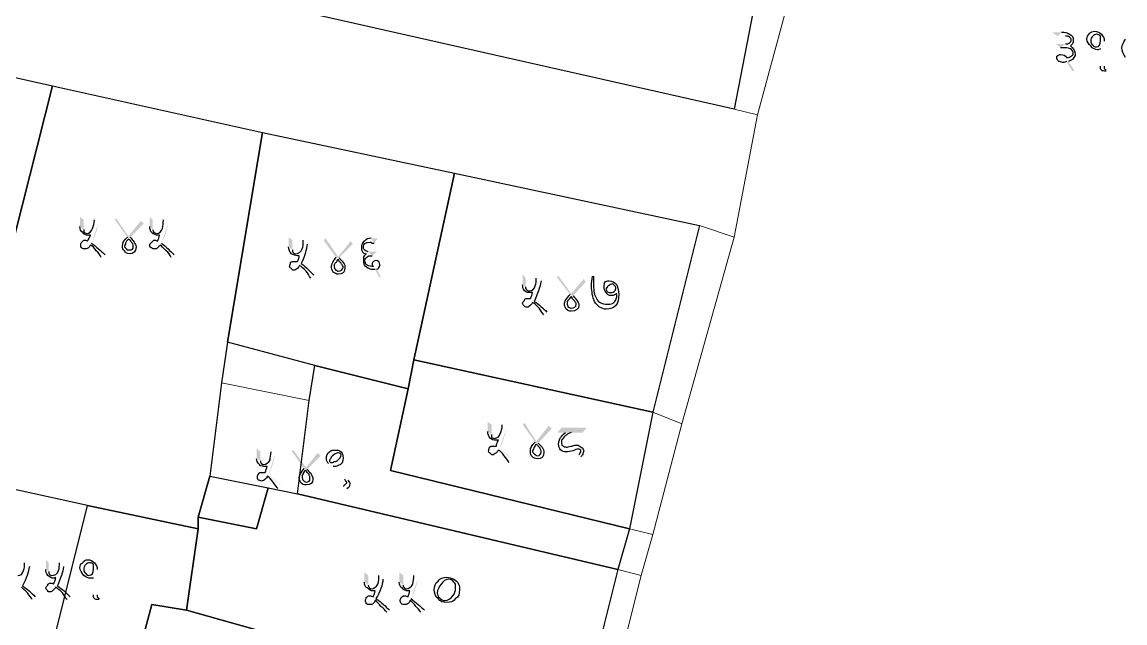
# Model space of a CAD drawing. Header units: inches. Extents: x 5 to 133, y 5 to 145.
# Drawn here: x 49.37 to 73.41, y 79.02 to 92.11 of the extents above; entities that cross this region are included whole.
import ezdxf

# ---------------------------------------------------------------- set-up
doc = ezdxf.new("R2010")
doc.units = ezdxf.units.IN
doc.header["$MEASUREMENT"] = 0
doc.layers.add('PDF_Geometry', color=7, linetype='Continuous')
doc.layers.add('PDF_Solid Fills', color=7, linetype='Continuous')

msp = doc.modelspace()

# ---------------------------------------------------------------- hatches: boundary and pattern name
at = {"layer": 'PDF_Solid Fills', "transparency": 33554559}
h = msp.add_hatch(color=256, dxfattribs=at)
h.paths.add_polyline_path([(71.946, 91.8), (71.819, 91.885), (72.03, 91.885)], flags=0)
h.paths.add_polyline_path([(72.178, 91.25), (72.305, 91.059), (72.263, 91.038), (72.136, 91.25)], flags=0)
h.paths.add_polyline_path([(72.009, 91.546), (71.903, 91.631), (72.115, 91.631)], flags=0)
h.paths.add_polyline_path([(72.962, 91.694), (72.962, 91.144)], flags=0)
h.paths.add_polyline_path([(73.004, 91.059), (73.004, 91.038)], flags=0)
h = msp.add_hatch(color=256, dxfattribs=at)
h.paths.add_polyline_path([(50.948, 87.799), (51.033, 87.715)], flags=0)
h.paths.add_polyline_path([(50.885, 87.291, 0.088944), (51.033, 87.715)], flags=0)
h.paths.add_polyline_path([(51.181, 87.037), (51.096, 86.974)], flags=0)
h.paths.add_polyline_path([(50.631, 87.651), (50.631, 87.863), (50.715, 87.799), (50.715, 87.588)], flags=0)
h.paths.add_polyline_path([(51.668, 87.418), (51.393, 87.799), (51.414, 87.842), (51.689, 87.44), (51.964, 87.778), (52.028, 87.715), (51.731, 87.418)], flags=0)
h.paths.add_polyline_path([(52.451, 87.799), (52.557, 87.715)], flags=0)
h.paths.add_polyline_path([(52.409, 87.291, 0.088944), (52.557, 87.715)], flags=0)
h.paths.add_polyline_path([(52.684, 87.037), (52.62, 86.974)], flags=0)
h.paths.add_polyline_path([(52.155, 87.651), (52.155, 87.863), (52.218, 87.799), (52.218, 87.588)], flags=0)
h = msp.add_hatch(color=256, dxfattribs=at)
h.paths.add_polyline_path([(55.499, 87.355), (55.584, 87.27)], flags=0)
h.paths.add_polyline_path([(55.732, 86.593), (55.668, 86.529)], flags=0)
h.paths.add_polyline_path([(55.181, 87.207), (55.181, 87.418), (55.266, 87.355), (55.266, 87.143)], flags=0)
h.paths.add_polyline_path([(56.219, 86.974), (55.943, 87.355), (55.986, 87.397), (56.261, 86.995), (56.536, 87.334), (56.578, 87.27), (56.282, 86.974)], flags=0)
h.paths.add_polyline_path([(57.044, 87.291), (57.129, 87.397), (56.981, 87.397)], flags=0)
h.paths.add_polyline_path([(57.065, 86.72), (57.171, 86.529), (57.192, 86.551), (57.108, 86.72)], flags=0)
h.paths.add_polyline_path([(57.002, 87.016), (57.108, 87.101), (56.917, 87.101)], flags=0)
h = msp.add_hatch(color=256, dxfattribs=at)
h.paths.add_polyline_path([(60.579, 86.529), (60.685, 86.466)], flags=0)
h.paths.add_polyline_path([(60.812, 85.789), (60.748, 85.725)], flags=0)
h.paths.add_polyline_path([(60.283, 86.381), (60.283, 86.614), (60.346, 86.529), (60.346, 86.339)], flags=0)
h.paths.add_polyline_path([(61.32, 86.17), (61.024, 86.551), (61.066, 86.572), (61.341, 86.191), (61.616, 86.508), (61.659, 86.445), (61.383, 86.148)], flags=0)
h.paths.add_polyline_path([(61.807, 86.572), (61.828, 86.572)], flags=0)
h.paths.add_polyline_path([(62.336, 86.17), (62.336, 86.191)], flags=0)
h = msp.add_hatch(color=256, dxfattribs=at)
h.paths.add_polyline_path([(59.838, 83.333), (59.923, 83.249)], flags=0)
h.paths.add_polyline_path([(59.775, 82.804, 0.0757), (59.923, 83.249)], flags=0)
h.paths.add_polyline_path([(60.071, 82.571, 0.059151), (59.775, 82.804)], flags=0)
h.paths.add_polyline_path([(60.071, 82.571), (59.986, 82.508)], flags=0)
h.paths.add_polyline_path([(59.521, 83.185), (59.521, 83.397), (59.605, 83.333), (59.605, 83.122)], flags=0)
h.paths.add_polyline_path([(60.558, 82.952), (60.283, 83.333), (60.325, 83.376), (60.579, 82.973), (60.854, 83.312), (60.918, 83.249), (60.621, 82.931)], flags=0)
h.paths.add_polyline_path([(61.214, 83.164), (61.045, 83.164), (61.129, 83.27), (61.68, 83.27), (61.595, 83.164), (61.341, 83.164)], flags=0)
h.paths.add_polyline_path([(61.553, 82.635), (61.51, 82.677)], flags=0)
h = msp.add_hatch(color=256, dxfattribs=at)
h.paths.add_polyline_path([(54.8, 82.741), (54.885, 82.677)], flags=0)
h.paths.add_polyline_path([(54.737, 82.233, 0.0757), (54.885, 82.677)], flags=0)
h.paths.add_polyline_path([(55.033, 82, 0.059151), (54.737, 82.233)], flags=0)
h.paths.add_polyline_path([(55.033, 82), (54.949, 81.936)], flags=0)
h.paths.add_polyline_path([(54.483, 82.592), (54.483, 82.825), (54.568, 82.741), (54.568, 82.55)], flags=0)
h.paths.add_polyline_path([(55.52, 82.381), (55.245, 82.762), (55.287, 82.783), (55.562, 82.402), (55.816, 82.719), (55.88, 82.656), (55.584, 82.36)], flags=0)
h.paths.add_polyline_path([(56.155, 82.423), (56.473, 82.127)], flags=0)
h.paths.add_polyline_path([(56.451, 81.936), (56.367, 82)], flags=0)
h.paths.add_polyline_path([(56.409, 82.148), (56.049, 82.487)], flags=0)
h = msp.add_hatch(color=256, dxfattribs=at)
h.paths.add_polyline_path([(49.424, 80.328), (49.53, 80.243)], flags=0)
h.paths.add_polyline_path([(49.657, 79.587), (49.594, 79.523)], flags=0)
h.paths.add_polyline_path([(49.128, 80.179), (49.128, 80.391), (49.191, 80.328), (49.191, 80.137)], flags=0)
h.paths.add_polyline_path([(50.186, 80.328), (50.271, 80.243)], flags=0)
h.paths.add_polyline_path([(50.419, 79.587), (50.356, 79.523)], flags=0)
h.paths.add_polyline_path([(49.89, 80.179), (49.89, 80.391), (49.953, 80.328), (49.953, 80.137)], flags=0)
h.paths.add_polyline_path([(51.012, 80.179), (51.012, 79.629)], flags=0)
h.paths.add_polyline_path([(51.054, 79.544), (51.054, 79.523)], flags=0)
h = msp.add_hatch(color=256, dxfattribs=at)
h.paths.add_polyline_path([(57.15, 80.052), (57.235, 79.968)], flags=0)
h.paths.add_polyline_path([(57.383, 79.29), (57.319, 79.248)], flags=0)
h.paths.add_polyline_path([(56.832, 79.904), (56.832, 80.116), (56.917, 80.052), (56.917, 79.841)], flags=0)
h.paths.add_polyline_path([(57.912, 80.052), (57.997, 79.968)], flags=0)
h.paths.add_polyline_path([(57.849, 79.544, 0.088944), (57.997, 79.968)], flags=0)
h.paths.add_polyline_path([(58.145, 79.29), (58.06, 79.248)], flags=0)
h.paths.add_polyline_path([(57.594, 79.904), (57.594, 80.116), (57.679, 80.052), (57.679, 79.841)], flags=0)

# ---------------------------------------------------------------- linework, layer by layer
at = {"layer": 'PDF_Geometry', "color": 21, "lineweight": 13, "true_color": 0xffafaf}
for points in [[(58.928, 95.419), (58.801, 94.403), (60.071, 94.149), (60.198, 94.784), (65.532, 93.514), (64.897, 90.212), (55.88, 92.244), (56.642, 95.927)], [(58.928, 95.419), (58.801, 94.403), (60.071, 94.149), (60.198, 94.784), (65.532, 93.514), (64.897, 90.212), (55.88, 92.244), (56.642, 95.927)], [(58.928, 95.419), (58.801, 94.403), (60.071, 94.149), (60.198, 94.784), (65.532, 93.514), (64.897, 90.212), (55.88, 92.244), (56.642, 95.927)], [(58.928, 95.419), (58.801, 94.403), (60.071, 94.149), (60.198, 94.784), (65.532, 93.514), (64.897, 90.212), (55.88, 92.244), (56.642, 95.927)], [(50.038, 90.72), (47.879, 82.211), (45.72, 82.719), (47.752, 91.228)], [(50.038, 90.72), (47.879, 82.211), (45.72, 82.719), (47.752, 91.228)], [(50.038, 90.72), (47.879, 82.211), (45.72, 82.719), (47.752, 91.228)], [(50.038, 90.72), (47.879, 82.211), (45.72, 82.719), (47.752, 91.228)], [(54.61, 89.704), (53.848, 85.132), (53.721, 84.243), (53.467, 82.211), (53.213, 81.322), (53.213, 81.068), (50.8, 81.576), (47.879, 82.211), (50.038, 90.72)], [(54.61, 89.704), (53.848, 85.132), (53.721, 84.243), (53.467, 82.211), (53.213, 81.322), (53.213, 81.068), (50.8, 81.576), (47.879, 82.211), (50.038, 90.72)], [(54.61, 89.704), (53.848, 85.132), (53.721, 84.243), (53.467, 82.211), (53.213, 81.322), (53.213, 81.068), (50.8, 81.576), (47.879, 82.211), (50.038, 90.72)], [(54.61, 89.704), (53.848, 85.132), (53.721, 84.243), (53.467, 82.211), (53.213, 81.322), (53.213, 81.068), (50.8, 81.576), (47.879, 82.211), (50.038, 90.72)], [(58.801, 88.815), (57.912, 84.751), (57.785, 84.116), (55.753, 84.624), (53.848, 85.132), (54.61, 89.704)], [(58.801, 88.815), (57.912, 84.751), (57.785, 84.116), (55.753, 84.624), (53.848, 85.132), (54.61, 89.704)], [(58.801, 88.815), (57.912, 84.751), (57.785, 84.116), (55.753, 84.624), (53.848, 85.132), (54.61, 89.704)], [(58.801, 88.815), (57.912, 84.751), (57.785, 84.116), (55.753, 84.624), (53.848, 85.132), (54.61, 89.704)], [(63.119, 83.608), (57.912, 84.751), (58.801, 88.815), (64.135, 87.672)], [(63.119, 83.608), (57.912, 84.751), (58.801, 88.815), (64.135, 87.672)], [(63.119, 83.608), (57.912, 84.751), (58.801, 88.815), (64.135, 87.672)], [(63.119, 83.608), (57.912, 84.751), (58.801, 88.815), (64.135, 87.672)], [(57.785, 84.116), (57.404, 82.338), (62.611, 81.068), (62.357, 80.179), (55.372, 81.83), (55.626, 83.862), (55.753, 84.624)], [(57.785, 84.116), (57.404, 82.338), (62.611, 81.068), (62.357, 80.179), (55.372, 81.83), (55.626, 83.862), (55.753, 84.624)], [(57.785, 84.116), (57.404, 82.338), (62.611, 81.068), (62.357, 80.179), (55.372, 81.83), (55.626, 83.862), (55.753, 84.624)], [(57.785, 84.116), (57.404, 82.338), (62.611, 81.068), (62.357, 80.179), (55.372, 81.83), (55.626, 83.862), (55.753, 84.624)], [(63.119, 83.608), (62.611, 81.068), (57.404, 82.338), (57.785, 84.116), (57.912, 84.751)], [(63.119, 83.608), (62.611, 81.068), (57.404, 82.338), (57.785, 84.116), (57.912, 84.751)], [(63.119, 83.608), (62.611, 81.068), (57.404, 82.338), (57.785, 84.116), (57.912, 84.751)], [(63.119, 83.608), (62.611, 81.068), (57.404, 82.338), (57.785, 84.116), (57.912, 84.751)], [(54.737, 81.957), (54.483, 81.068), (53.213, 81.322), (53.467, 82.211)], [(54.737, 81.957), (54.483, 81.068), (53.213, 81.322), (53.467, 82.211)], [(54.737, 81.957), (54.483, 81.068), (53.213, 81.322), (53.467, 82.211)], [(54.737, 81.957), (54.483, 81.068), (53.213, 81.322), (53.467, 82.211)], [(55.372, 81.83), (62.357, 80.179), (61.595, 77.131), (56.515, 78.274), (56.134, 78.401), (52.959, 79.29), (53.213, 81.068), (53.213, 81.322), (54.483, 81.068), (54.737, 81.957)], [(55.372, 81.83), (62.357, 80.179), (61.595, 77.131), (56.515, 78.274), (56.134, 78.401), (52.959, 79.29), (53.213, 81.068), (53.213, 81.322), (54.483, 81.068), (54.737, 81.957)], [(55.372, 81.83), (62.357, 80.179), (61.595, 77.131), (56.515, 78.274), (56.134, 78.401), (52.959, 79.29), (53.213, 81.068), (53.213, 81.322), (54.483, 81.068), (54.737, 81.957)], [(55.372, 81.83), (62.357, 80.179), (61.595, 77.131), (56.515, 78.274), (56.134, 78.401), (52.959, 79.29), (53.213, 81.068), (53.213, 81.322), (54.483, 81.068), (54.737, 81.957)], [(53.213, 81.068), (52.959, 79.29), (52.197, 79.417), (51.689, 77.512), (49.911, 78.02), (50.8, 81.576)], [(53.213, 81.068), (52.959, 79.29), (52.197, 79.417), (51.689, 77.512), (49.911, 78.02), (50.8, 81.576)], [(53.213, 81.068), (52.959, 79.29), (52.197, 79.417), (51.689, 77.512), (49.911, 78.02), (50.8, 81.576)], [(53.213, 81.068), (52.959, 79.29), (52.197, 79.417), (51.689, 77.512), (49.911, 78.02), (50.8, 81.576)], [(52.959, 79.29), (56.134, 78.401), (55.753, 76.496), (54.864, 76.75), (53.721, 77.004), (51.689, 77.512), (52.197, 79.417)], [(52.959, 79.29), (56.134, 78.401), (55.753, 76.496), (54.864, 76.75), (53.721, 77.004), (51.689, 77.512), (52.197, 79.417)], [(52.959, 79.29), (56.134, 78.401), (55.753, 76.496), (54.864, 76.75), (53.721, 77.004), (51.689, 77.512), (52.197, 79.417)], [(52.959, 79.29), (56.134, 78.401), (55.753, 76.496), (54.864, 76.75), (53.721, 77.004), (51.689, 77.512), (52.197, 79.417)]]:
    msp.add_lwpolyline(points, close=True, dxfattribs=at)
at = {"layer": 'PDF_Geometry', "color": 21, "lineweight": 25, "true_color": 0xffafaf}
for points in [[(58.928, 95.419), (58.801, 94.403), (60.071, 94.149), (60.198, 94.784), (65.532, 93.514), (64.897, 90.212), (55.88, 92.244), (56.642, 95.927)], [(58.928, 95.419), (58.801, 94.403), (60.071, 94.149), (60.198, 94.784), (65.532, 93.514), (64.897, 90.212), (55.88, 92.244), (56.642, 95.927)], [(50.038, 90.72), (47.879, 82.211), (45.72, 82.719), (47.752, 91.228)], [(50.038, 90.72), (47.879, 82.211), (45.72, 82.719), (47.752, 91.228)], [(54.61, 89.704), (53.848, 85.132), (53.721, 84.243), (53.467, 82.211), (53.213, 81.322), (53.213, 81.068), (50.8, 81.576), (47.879, 82.211), (50.038, 90.72)], [(54.61, 89.704), (53.848, 85.132), (53.721, 84.243), (53.467, 82.211), (53.213, 81.322), (53.213, 81.068), (50.8, 81.576), (47.879, 82.211), (50.038, 90.72)], [(58.801, 88.815), (57.912, 84.751), (57.785, 84.116), (55.753, 84.624), (53.848, 85.132), (54.61, 89.704)], [(58.801, 88.815), (57.912, 84.751), (57.785, 84.116), (55.753, 84.624), (53.848, 85.132), (54.61, 89.704)], [(63.119, 83.608), (57.912, 84.751), (58.801, 88.815), (64.135, 87.672)], [(63.119, 83.608), (57.912, 84.751), (58.801, 88.815), (64.135, 87.672)], [(57.785, 84.116), (57.404, 82.338), (62.611, 81.068), (62.357, 80.179), (55.372, 81.83), (55.626, 83.862), (55.753, 84.624)], [(57.785, 84.116), (57.404, 82.338), (62.611, 81.068), (62.357, 80.179), (55.372, 81.83), (55.626, 83.862), (55.753, 84.624)], [(63.119, 83.608), (62.611, 81.068), (57.404, 82.338), (57.785, 84.116), (57.912, 84.751)], [(63.119, 83.608), (62.611, 81.068), (57.404, 82.338), (57.785, 84.116), (57.912, 84.751)], [(54.737, 81.957), (54.483, 81.068), (53.213, 81.322), (53.467, 82.211)], [(54.737, 81.957), (54.483, 81.068), (53.213, 81.322), (53.467, 82.211)], [(55.372, 81.83), (62.357, 80.179), (61.595, 77.131), (56.515, 78.274), (56.134, 78.401), (52.959, 79.29), (53.213, 81.068), (53.213, 81.322), (54.483, 81.068), (54.737, 81.957)], [(55.372, 81.83), (62.357, 80.179), (61.595, 77.131), (56.515, 78.274), (56.134, 78.401), (52.959, 79.29), (53.213, 81.068), (53.213, 81.322), (54.483, 81.068), (54.737, 81.957)], [(53.213, 81.068), (52.959, 79.29), (52.197, 79.417), (51.689, 77.512), (49.911, 78.02), (50.8, 81.576)], [(53.213, 81.068), (52.959, 79.29), (52.197, 79.417), (51.689, 77.512), (49.911, 78.02), (50.8, 81.576)], [(52.959, 79.29), (56.134, 78.401), (55.753, 76.496), (54.864, 76.75), (53.721, 77.004), (51.689, 77.512), (52.197, 79.417)], [(52.959, 79.29), (56.134, 78.401), (55.753, 76.496), (54.864, 76.75), (53.721, 77.004), (51.689, 77.512), (52.197, 79.417)]]:
    msp.add_lwpolyline(points, close=True, dxfattribs=at)
at = {"layer": 'PDF_Geometry', "lineweight": 9}
for points in [[(58.928, 95.419), (60.198, 95.165), (60.198, 94.784), (65.532, 93.514), (66.294, 93.387), (65.405, 90.085), (64.897, 90.212), (55.88, 92.244), (56.642, 95.927)], [(58.928, 95.419), (60.198, 95.165), (60.198, 94.784), (65.532, 93.514), (66.294, 93.387), (65.405, 90.085), (64.897, 90.212), (55.88, 92.244), (56.642, 95.927)], [(50.038, 90.72), (47.879, 82.211), (47.498, 80.56), (45.339, 81.068), (45.72, 82.719), (47.752, 91.228)], [(50.038, 90.72), (47.879, 82.211), (47.498, 80.56), (45.339, 81.068), (45.72, 82.719), (47.752, 91.228)], [(54.61, 89.704), (53.848, 85.132), (53.721, 84.243), (53.467, 82.211), (53.213, 81.322), (53.213, 81.068), (50.8, 81.576), (47.879, 82.211), (50.038, 90.72)], [(54.61, 89.704), (53.848, 85.132), (53.721, 84.243), (53.467, 82.211), (53.213, 81.322), (53.213, 81.068), (50.8, 81.576), (47.879, 82.211), (50.038, 90.72)], [(58.801, 88.815), (57.912, 84.751), (57.785, 84.116), (55.753, 84.624), (55.626, 83.862), (53.721, 84.243), (53.848, 85.132), (54.61, 89.704)], [(58.801, 88.815), (57.912, 84.751), (57.785, 84.116), (55.753, 84.624), (55.626, 83.862), (53.721, 84.243), (53.848, 85.132), (54.61, 89.704)], [(64.897, 87.418), (63.754, 83.354), (63.119, 83.608), (57.912, 84.751), (58.801, 88.815), (64.135, 87.672)], [(64.897, 87.418), (63.754, 83.354), (63.119, 83.608), (57.912, 84.751), (58.801, 88.815), (64.135, 87.672)], [(57.785, 84.116), (57.404, 82.338), (62.611, 81.068), (63.119, 80.941), (62.865, 80.052), (62.357, 80.179), (55.372, 81.83), (54.737, 81.957), (53.467, 82.211), (53.721, 84.243), (55.626, 83.862), (55.753, 84.624)], [(57.785, 84.116), (57.404, 82.338), (62.611, 81.068), (63.119, 80.941), (62.865, 80.052), (62.357, 80.179), (55.372, 81.83), (54.737, 81.957), (53.467, 82.211), (53.721, 84.243), (55.626, 83.862), (55.753, 84.624)], [(63.754, 83.354), (63.119, 80.941), (62.611, 81.068), (57.404, 82.338), (57.785, 84.116), (57.912, 84.751), (63.119, 83.608)], [(63.754, 83.354), (63.119, 80.941), (62.611, 81.068), (57.404, 82.338), (57.785, 84.116), (57.912, 84.751), (63.119, 83.608)], [(53.213, 81.068), (52.959, 79.29), (52.197, 79.417), (51.689, 77.512), (49.911, 78.02), (47.117, 78.782), (47.244, 79.544), (47.371, 79.798), (47.371, 79.925), (47.371, 80.052), (47.371, 80.306), (47.498, 80.306), (47.498, 80.56), (47.879, 82.211), (50.8, 81.576)], [(53.213, 81.068), (52.959, 79.29), (52.197, 79.417), (51.689, 77.512), (49.911, 78.02), (47.117, 78.782), (47.244, 79.544), (47.371, 79.798), (47.371, 79.925), (47.371, 80.052), (47.371, 80.306), (47.498, 80.306), (47.498, 80.56), (47.879, 82.211), (50.8, 81.576)], [(62.865, 80.052), (62.103, 77.004), (61.595, 77.131), (56.515, 78.274), (56.134, 78.401), (52.959, 79.29), (53.213, 81.068), (53.213, 81.322), (53.467, 82.211), (54.737, 81.957), (55.372, 81.83), (62.357, 80.179)], [(62.865, 80.052), (62.103, 77.004), (61.595, 77.131), (56.515, 78.274), (56.134, 78.401), (52.959, 79.29), (53.213, 81.068), (53.213, 81.322), (53.467, 82.211), (54.737, 81.957), (55.372, 81.83), (62.357, 80.179)], [(52.959, 79.29), (56.134, 78.401), (55.753, 76.496), (54.864, 76.75), (53.721, 77.004), (51.689, 77.512), (52.197, 79.417)], [(52.959, 79.29), (56.134, 78.401), (55.753, 76.496), (54.864, 76.75), (53.721, 77.004), (51.689, 77.512), (52.197, 79.417)]]:
    msp.add_lwpolyline(points, close=True, dxfattribs=at)
for points in [[(50.927, 46.778), (54.102, 53.509), (56.261, 59.478), (57.15, 62.018), (59.309, 67.098), (60.706, 73.067), (61.214, 75.099), (61.595, 77.131), (62.103, 77.004), (62.865, 80.052), (63.119, 80.941), (63.754, 83.354), (64.897, 87.418), (65.405, 90.085), (66.294, 93.387), (66.675, 95.546), (71.501, 94.276), (75.057, 93.26)], [(50.927, 46.778), (54.102, 53.509), (56.261, 59.478), (57.15, 62.018), (59.309, 67.098), (60.706, 73.067), (61.214, 75.099), (61.595, 77.131), (62.103, 77.004), (62.865, 80.052), (63.119, 80.941), (63.754, 83.354), (64.897, 87.418), (65.405, 90.085), (66.294, 93.387), (66.675, 95.546), (71.501, 94.276), (75.057, 93.26)], [(55.88, 92.244), (64.897, 90.212), (65.405, 90.085), (64.897, 87.418), (64.135, 87.672), (58.801, 88.815), (54.61, 89.704), (50.038, 90.72), (47.752, 91.228), (45.72, 91.609), (41.402, 92.498)], [(55.88, 92.244), (64.897, 90.212), (65.405, 90.085), (64.897, 87.418), (64.135, 87.672), (58.801, 88.815), (54.61, 89.704), (50.038, 90.72), (47.752, 91.228), (45.72, 91.609), (41.402, 92.498)]]:
    msp.add_lwpolyline(points, dxfattribs=at)
at = {"layer": 'PDF_Geometry', "lineweight": 25}
for points in [[(72.03, 91.885), (72.094, 91.885), (72.157, 91.885), (72.2, 91.842)], [(72.2, 91.842), (72.263, 91.821), (72.284, 91.779), (72.284, 91.715)], [(72.581, 91.736), (72.581, 91.779), (72.602, 91.821), (72.644, 91.863)], [(72.644, 91.863), (72.665, 91.885), (72.708, 91.906), (72.75, 91.906)], [(72.792, 91.842), (72.771, 91.842), (72.729, 91.821), (72.708, 91.8)], [(72.75, 91.906), (72.813, 91.906), (72.856, 91.885), (72.898, 91.842)], [(72.877, 91.8), (72.856, 91.821), (72.835, 91.842), (72.792, 91.842)], [(72.898, 91.842), (72.94, 91.8), (72.962, 91.758), (72.962, 91.694)], [(72.2, 91.779), (72.178, 91.8), (72.157, 91.8), (72.115, 91.8)], [(72.115, 91.631), (72.157, 91.631), (72.178, 91.631), (72.2, 91.652)], [(72.242, 91.715), (72.242, 91.736), (72.221, 91.758), (72.2, 91.779)], [(72.2, 91.652), (72.221, 91.673), (72.242, 91.694), (72.242, 91.715)], [(72.284, 91.715), (72.284, 91.652), (72.263, 91.609), (72.221, 91.588)], [(72.665, 91.588), (72.623, 91.631), (72.581, 91.673), (72.581, 91.736)], [(72.708, 91.8), (72.686, 91.779), (72.665, 91.736), (72.665, 91.694)], [(72.665, 91.694), (72.665, 91.673), (72.686, 91.631), (72.708, 91.609)], [(72.708, 91.609), (72.729, 91.567), (72.75, 91.567), (72.792, 91.567)], [(72.792, 91.567), (72.856, 91.567), (72.877, 91.609), (72.877, 91.715)], [(72.877, 91.715), (72.877, 91.758), (72.877, 91.779), (72.877, 91.8)], [(73.343, 91.546), (73.343, 91.609), (73.385, 91.673), (73.427, 91.736)], [(71.924, 91.334), (71.924, 91.355), (71.924, 91.377), (71.946, 91.377)], [(71.946, 91.377), (71.967, 91.398), (71.988, 91.398), (72.009, 91.398)], [(72.051, 91.546), (72.03, 91.546), (72.03, 91.546), (72.009, 91.546)], [(72.009, 91.398), (72.073, 91.398), (72.115, 91.377), (72.136, 91.334)], [(72.115, 91.546), (72.094, 91.546), (72.073, 91.546), (72.051, 91.546)], [(72.221, 91.525), (72.2, 91.525), (72.157, 91.546), (72.115, 91.546)], [(72.136, 91.334), (72.157, 91.334), (72.2, 91.334), (72.221, 91.355)], [(72.221, 91.588), (72.284, 91.546), (72.327, 91.482), (72.327, 91.398)], [(72.284, 91.419), (72.284, 91.461), (72.263, 91.504), (72.221, 91.525)], [(72.221, 91.355), (72.263, 91.377), (72.284, 91.398), (72.284, 91.419)], [(72.327, 91.398), (72.327, 91.377), (72.305, 91.334), (72.284, 91.313)], [(72.813, 91.504), (72.771, 91.504), (72.708, 91.525), (72.665, 91.588)], [(72.877, 91.525), (72.856, 91.504), (72.835, 91.504), (72.813, 91.504)], [(73.427, 91.334), (73.385, 91.398), (73.343, 91.461), (73.343, 91.546)], [(71.967, 91.25), (71.946, 91.271), (71.924, 91.313), (71.924, 91.334)], [(72.051, 91.228), (72.03, 91.228), (71.988, 91.25), (71.967, 91.25)], [(72.136, 91.25), (72.115, 91.228), (72.094, 91.228), (72.051, 91.228)], [(72.284, 91.313), (72.263, 91.271), (72.221, 91.271), (72.178, 91.25)], [(72.898, 91.059), (72.877, 91.08), (72.877, 91.101), (72.877, 91.144)], [(72.962, 91.144), (72.962, 91.123), (72.962, 91.101), (72.962, 91.101)], [(73.004, 91.038), (72.94, 91.038), (72.919, 91.038), (72.898, 91.059)], [(72.962, 91.101), (72.962, 91.08), (72.983, 91.08), (73.004, 91.059)], [(50.906, 87.609), (50.927, 87.672), (50.948, 87.715), (50.948, 87.799)], [(52.43, 87.609), (52.451, 87.672), (52.451, 87.715), (52.451, 87.799)], [(50.694, 87.524), (50.652, 87.545), (50.631, 87.588), (50.631, 87.651)], [(50.821, 87.461), (50.758, 87.461), (50.715, 87.482), (50.694, 87.524)], [(50.715, 87.588), (50.715, 87.567), (50.715, 87.545), (50.715, 87.524)], [(50.715, 87.524), (50.736, 87.524), (50.758, 87.503), (50.779, 87.503)], [(50.779, 87.503), (50.842, 87.503), (50.885, 87.545), (50.906, 87.609)], [(52.197, 87.524), (52.176, 87.545), (52.155, 87.588), (52.155, 87.651)], [(52.345, 87.461), (52.282, 87.461), (52.239, 87.482), (52.197, 87.524)], [(52.218, 87.588), (52.218, 87.567), (52.239, 87.545), (52.239, 87.524)], [(52.239, 87.524), (52.26, 87.524), (52.26, 87.503), (52.303, 87.503)], [(52.303, 87.503), (52.366, 87.503), (52.409, 87.545), (52.43, 87.609)], [(50.652, 87.249), (50.652, 87.27), (50.652, 87.291), (50.673, 87.313)], [(50.673, 87.313), (50.694, 87.334), (50.715, 87.355), (50.736, 87.355)], [(50.736, 87.355), (50.758, 87.355), (50.8, 87.334), (50.8, 87.334)], [(50.8, 87.334), (50.821, 87.376), (50.842, 87.418), (50.863, 87.461)], [(50.863, 87.461), (50.842, 87.461), (50.842, 87.461), (50.821, 87.461)], [(50.885, 87.291), (50.99, 87.207), (51.096, 87.122), (51.181, 87.037)], [(51.562, 87.228), (51.562, 87.291), (51.583, 87.355), (51.668, 87.418)], [(51.625, 87.27), (51.625, 87.249), (51.604, 87.249), (51.604, 87.228)], [(51.647, 87.334), (51.647, 87.313), (51.625, 87.291), (51.625, 87.27)], [(51.689, 87.376), (51.689, 87.376), (51.668, 87.355), (51.647, 87.334)], [(51.731, 87.355), (51.731, 87.355), (51.71, 87.376), (51.689, 87.376)], [(51.731, 87.418), (51.752, 87.397), (51.774, 87.355), (51.816, 87.313)], [(51.774, 87.291), (51.752, 87.313), (51.752, 87.313), (51.731, 87.355)], [(51.795, 87.249), (51.795, 87.27), (51.774, 87.291), (51.774, 87.291)], [(51.816, 87.313), (51.837, 87.27), (51.858, 87.249), (51.858, 87.207)], [(52.155, 87.249), (52.155, 87.27), (52.176, 87.291), (52.197, 87.313)], [(52.197, 87.313), (52.218, 87.334), (52.239, 87.355), (52.26, 87.355)], [(52.26, 87.355), (52.282, 87.355), (52.303, 87.334), (52.324, 87.334)], [(52.324, 87.334), (52.345, 87.376), (52.366, 87.418), (52.366, 87.461)], [(52.366, 87.461), (52.366, 87.461), (52.345, 87.461), (52.345, 87.461)], [(52.409, 87.291), (52.514, 87.207), (52.599, 87.122), (52.684, 87.037)], [(55.584, 87.27), (55.584, 87.143), (55.52, 86.995), (55.457, 86.847)], [(55.478, 87.164), (55.499, 87.207), (55.499, 87.27), (55.499, 87.355)], [(56.832, 87.334), (56.79, 87.313), (56.769, 87.249), (56.769, 87.186)], [(56.811, 87.207), (56.811, 87.27), (56.854, 87.313), (56.959, 87.313)], [(56.981, 87.397), (56.917, 87.397), (56.875, 87.376), (56.832, 87.334)], [(56.959, 87.313), (56.959, 87.313), (56.981, 87.313), (57.002, 87.291)], [(57.002, 87.291), (57.023, 87.291), (57.044, 87.291), (57.044, 87.291)], [(50.673, 87.186), (50.652, 87.186), (50.652, 87.207), (50.652, 87.249)], [(50.736, 87.164), (50.715, 87.164), (50.694, 87.164), (50.673, 87.186)], [(50.821, 87.186), (50.779, 87.164), (50.758, 87.164), (50.736, 87.164)], [(50.863, 87.249), (50.842, 87.228), (50.842, 87.207), (50.821, 87.186)], [(50.99, 87.122), (50.948, 87.186), (50.906, 87.228), (50.863, 87.249)], [(51.096, 86.974), (51.075, 87.037), (51.033, 87.08), (50.99, 87.122)], [(51.604, 87.122), (51.562, 87.143), (51.562, 87.186), (51.562, 87.228)], [(51.604, 87.228), (51.604, 87.207), (51.625, 87.186), (51.647, 87.164)], [(51.71, 87.059), (51.668, 87.059), (51.625, 87.08), (51.604, 87.122)], [(51.647, 87.164), (51.647, 87.143), (51.668, 87.143), (51.71, 87.143)], [(51.71, 87.143), (51.774, 87.143), (51.795, 87.164), (51.795, 87.207)], [(51.858, 87.207), (51.858, 87.101), (51.795, 87.059), (51.71, 87.059)], [(51.795, 87.207), (51.795, 87.207), (51.795, 87.228), (51.795, 87.249)], [(52.197, 87.186), (52.176, 87.186), (52.155, 87.207), (52.155, 87.249)], [(52.26, 87.164), (52.239, 87.164), (52.218, 87.164), (52.197, 87.186)], [(52.324, 87.186), (52.303, 87.164), (52.282, 87.164), (52.26, 87.164)], [(52.387, 87.249), (52.366, 87.228), (52.345, 87.207), (52.324, 87.186)], [(52.514, 87.122), (52.451, 87.186), (52.409, 87.228), (52.387, 87.249)], [(52.62, 86.974), (52.599, 87.037), (52.557, 87.08), (52.514, 87.122)], [(55.245, 87.059), (55.203, 87.101), (55.181, 87.143), (55.181, 87.207)], [(55.372, 87.016), (55.33, 87.016), (55.287, 87.037), (55.245, 87.059)], [(55.266, 87.143), (55.266, 87.122), (55.266, 87.101), (55.287, 87.08)], [(55.287, 87.08), (55.287, 87.059), (55.308, 87.059), (55.33, 87.059)], [(55.33, 87.059), (55.393, 87.059), (55.457, 87.101), (55.478, 87.164)], [(56.769, 87.186), (56.769, 87.164), (56.769, 87.143), (56.79, 87.101)], [(56.79, 87.101), (56.811, 87.08), (56.832, 87.059), (56.875, 87.059)], [(56.832, 87.143), (56.811, 87.164), (56.811, 87.186), (56.811, 87.207)], [(56.875, 87.059), (56.854, 87.037), (56.832, 87.016), (56.811, 86.995)], [(56.917, 87.101), (56.896, 87.101), (56.854, 87.122), (56.832, 87.143)], [(55.203, 86.783), (55.203, 86.805), (55.224, 86.847), (55.224, 86.868)], [(55.224, 86.868), (55.245, 86.889), (55.266, 86.889), (55.287, 86.889)], [(55.287, 86.889), (55.33, 86.889), (55.351, 86.889), (55.372, 86.889)], [(55.372, 86.889), (55.393, 86.932), (55.414, 86.974), (55.414, 87.016)], [(55.414, 87.016), (55.414, 87.016), (55.393, 87.016), (55.372, 87.016)], [(55.414, 86.805), (55.414, 86.783), (55.393, 86.762), (55.372, 86.741)], [(55.562, 86.678), (55.499, 86.741), (55.457, 86.783), (55.414, 86.805)], [(55.457, 86.847), (55.562, 86.762), (55.647, 86.678), (55.732, 86.593)], [(56.113, 86.783), (56.113, 86.847), (56.155, 86.91), (56.219, 86.974)], [(56.219, 86.868), (56.197, 86.868), (56.197, 86.847), (56.176, 86.826)], [(56.176, 86.826), (56.176, 86.805), (56.176, 86.805), (56.176, 86.783)], [(56.261, 86.932), (56.24, 86.932), (56.24, 86.91), (56.219, 86.868)], [(56.282, 86.889), (56.282, 86.91), (56.282, 86.91), (56.261, 86.932)], [(56.282, 86.974), (56.303, 86.932), (56.346, 86.91), (56.367, 86.868)], [(56.324, 86.847), (56.324, 86.868), (56.303, 86.868), (56.282, 86.889)], [(56.367, 86.783), (56.346, 86.805), (56.346, 86.826), (56.324, 86.847)], [(56.367, 86.868), (56.409, 86.826), (56.409, 86.783), (56.409, 86.762)], [(56.811, 86.995), (56.811, 86.974), (56.811, 86.953), (56.811, 86.91)], [(56.811, 86.91), (56.811, 86.847), (56.811, 86.805), (56.875, 86.783)], [(56.832, 86.91), (56.854, 86.953), (56.875, 86.974), (56.896, 86.995)], [(56.854, 86.868), (56.854, 86.889), (56.832, 86.889), (56.832, 86.91)], [(56.875, 86.826), (56.854, 86.826), (56.854, 86.847), (56.854, 86.868)], [(57.002, 86.783), (56.938, 86.783), (56.896, 86.805), (56.875, 86.826)], [(56.896, 86.995), (56.917, 87.016), (56.938, 87.016), (57.002, 87.016)], [(57.086, 86.91), (57.044, 86.91), (57.023, 86.889), (57.002, 86.847)], [(57.002, 86.847), (57.002, 86.826), (57.002, 86.826), (57.002, 86.826)], [(57.002, 86.826), (57.002, 86.826), (57.002, 86.805), (57.002, 86.805)], [(57.002, 86.805), (57.023, 86.805), (57.023, 86.805), (57.023, 86.783)], [(57.171, 86.826), (57.171, 86.868), (57.129, 86.91), (57.086, 86.91)], [(57.15, 86.762), (57.171, 86.783), (57.171, 86.805), (57.171, 86.826)], [(55.245, 86.741), (55.224, 86.741), (55.203, 86.762), (55.203, 86.783)], [(55.287, 86.699), (55.266, 86.699), (55.245, 86.72), (55.245, 86.741)], [(55.372, 86.741), (55.351, 86.72), (55.33, 86.699), (55.287, 86.699)], [(55.668, 86.529), (55.626, 86.572), (55.605, 86.635), (55.562, 86.678)], [(56.155, 86.656), (56.134, 86.699), (56.113, 86.741), (56.113, 86.783)], [(56.261, 86.614), (56.219, 86.614), (56.197, 86.635), (56.155, 86.656)], [(56.176, 86.783), (56.176, 86.762), (56.176, 86.741), (56.197, 86.72)], [(56.197, 86.72), (56.219, 86.699), (56.24, 86.678), (56.261, 86.678)], [(56.261, 86.678), (56.324, 86.678), (56.367, 86.72), (56.367, 86.762)], [(56.409, 86.762), (56.409, 86.656), (56.367, 86.614), (56.261, 86.614)], [(56.367, 86.762), (56.367, 86.762), (56.367, 86.783), (56.367, 86.783)], [(56.875, 86.783), (56.917, 86.741), (56.959, 86.72), (57.023, 86.72)], [(57.023, 86.783), (57.023, 86.783), (57.002, 86.783), (57.002, 86.783)], [(57.023, 86.72), (57.044, 86.72), (57.044, 86.72), (57.065, 86.72)], [(57.108, 86.72), (57.129, 86.741), (57.15, 86.741), (57.15, 86.762)], [(61.786, 86.36), (61.786, 86.424), (61.786, 86.487), (61.807, 86.572)], [(61.828, 86.572), (61.828, 86.551), (61.828, 86.508), (61.828, 86.466)], [(60.325, 86.254), (60.283, 86.297), (60.283, 86.339), (60.283, 86.381)], [(60.346, 86.339), (60.346, 86.318), (60.346, 86.297), (60.367, 86.275)], [(60.431, 86.254), (60.494, 86.254), (60.537, 86.297), (60.558, 86.36)], [(60.685, 86.466), (60.664, 86.318), (60.6, 86.191), (60.537, 86.021)], [(60.558, 86.36), (60.579, 86.402), (60.579, 86.466), (60.579, 86.529)], [(61.849, 86.021), (61.807, 86.106), (61.786, 86.233), (61.786, 86.36)], [(61.828, 86.466), (61.828, 86.424), (61.828, 86.381), (61.828, 86.36)], [(61.828, 86.36), (61.828, 86.254), (61.849, 86.148), (61.891, 86.085)], [(62.061, 86.339), (62.061, 86.381), (62.061, 86.424), (62.082, 86.445)], [(62.103, 86.212), (62.061, 86.254), (62.061, 86.297), (62.061, 86.339)], [(62.082, 86.445), (62.103, 86.466), (62.124, 86.466), (62.167, 86.466)], [(62.145, 86.36), (62.124, 86.339), (62.103, 86.318), (62.103, 86.275)], [(62.251, 86.402), (62.209, 86.402), (62.188, 86.381), (62.145, 86.36)], [(62.167, 86.466), (62.23, 86.466), (62.294, 86.445), (62.336, 86.381)], [(62.294, 86.36), (62.272, 86.381), (62.251, 86.402), (62.251, 86.402)], [(62.315, 86.318), (62.315, 86.339), (62.294, 86.36), (62.294, 86.36)], [(62.294, 86.254), (62.294, 86.254), (62.315, 86.297), (62.315, 86.318)], [(62.336, 86.381), (62.357, 86.318), (62.378, 86.254), (62.378, 86.17)], [(60.452, 86.212), (60.41, 86.212), (60.367, 86.212), (60.325, 86.254)], [(60.325, 86.043), (60.325, 86.085), (60.346, 86.085), (60.389, 86.085)], [(60.367, 86.275), (60.389, 86.254), (60.389, 86.254), (60.431, 86.254)], [(60.389, 86.085), (60.41, 86.085), (60.431, 86.085), (60.452, 86.085)], [(60.452, 86.085), (60.473, 86.127), (60.494, 86.17), (60.494, 86.212)], [(60.494, 86.212), (60.494, 86.212), (60.473, 86.212), (60.452, 86.212)], [(61.193, 85.958), (61.193, 86.021), (61.235, 86.085), (61.32, 86.17)], [(61.299, 86.064), (61.278, 86.064), (61.278, 86.043), (61.256, 86.021)], [(61.341, 86.127), (61.341, 86.127), (61.32, 86.106), (61.299, 86.064)], [(61.362, 86.085), (61.362, 86.106), (61.362, 86.106), (61.341, 86.127)], [(61.405, 86.043), (61.405, 86.043), (61.383, 86.064), (61.362, 86.085)], [(61.383, 86.148), (61.383, 86.127), (61.426, 86.106), (61.447, 86.064)], [(61.447, 86.064), (61.489, 86.021), (61.51, 85.979), (61.51, 85.937)], [(61.891, 86.085), (61.934, 86), (62.018, 85.958), (62.124, 85.958)], [(62.103, 86.275), (62.103, 86.233), (62.145, 86.212), (62.209, 86.212)], [(62.209, 86.148), (62.167, 86.148), (62.124, 86.17), (62.103, 86.212)], [(62.378, 86.17), (62.378, 85.958), (62.294, 85.852), (62.103, 85.852)], [(62.124, 85.958), (62.272, 85.958), (62.336, 86.021), (62.336, 86.17)], [(62.209, 86.212), (62.251, 86.212), (62.272, 86.233), (62.294, 86.254)], [(62.336, 86.191), (62.315, 86.17), (62.272, 86.148), (62.209, 86.148)], [(60.283, 85.979), (60.283, 86), (60.304, 86.021), (60.325, 86.043)], [(60.325, 85.916), (60.304, 85.937), (60.283, 85.958), (60.283, 85.979)], [(60.389, 85.894), (60.346, 85.894), (60.325, 85.916), (60.325, 85.916)], [(60.452, 85.937), (60.431, 85.916), (60.41, 85.894), (60.389, 85.894)], [(60.494, 86), (60.494, 85.979), (60.473, 85.958), (60.452, 85.937)], [(60.643, 85.873), (60.579, 85.937), (60.537, 85.979), (60.494, 86)], [(60.537, 86.021), (60.643, 85.958), (60.727, 85.873), (60.812, 85.789)], [(60.748, 85.725), (60.706, 85.767), (60.685, 85.81), (60.643, 85.873)], [(61.235, 85.852), (61.214, 85.894), (61.193, 85.916), (61.193, 85.958)], [(61.341, 85.81), (61.299, 85.81), (61.278, 85.81), (61.235, 85.852)], [(61.256, 86.021), (61.256, 86), (61.256, 85.979), (61.256, 85.979)], [(61.256, 85.979), (61.256, 85.958), (61.256, 85.916), (61.278, 85.894)], [(61.278, 85.894), (61.299, 85.894), (61.32, 85.873), (61.341, 85.873)], [(61.341, 85.873), (61.405, 85.873), (61.447, 85.894), (61.447, 85.958)], [(61.51, 85.937), (61.51, 85.852), (61.447, 85.81), (61.341, 85.81)], [(61.447, 85.979), (61.426, 86), (61.426, 86.021), (61.405, 86.043)], [(61.447, 85.958), (61.447, 85.958), (61.447, 85.979), (61.447, 85.979)], [(62.103, 85.852), (61.997, 85.852), (61.913, 85.916), (61.849, 86.021)], [(59.584, 83.037), (59.542, 83.079), (59.521, 83.122), (59.521, 83.185)], [(59.796, 83.143), (59.817, 83.185), (59.838, 83.249), (59.838, 83.333)], [(59.711, 82.995), (59.648, 82.995), (59.605, 83.016), (59.584, 83.037)], [(59.605, 83.122), (59.605, 83.1), (59.605, 83.079), (59.605, 83.058)], [(59.605, 83.058), (59.627, 83.037), (59.648, 83.037), (59.669, 83.037)], [(59.669, 83.037), (59.732, 83.037), (59.775, 83.079), (59.796, 83.143)], [(59.711, 82.868), (59.711, 82.91), (59.732, 82.952), (59.754, 82.995)], [(59.754, 82.995), (59.732, 82.995), (59.732, 82.995), (59.711, 82.995)], [(60.452, 82.762), (60.452, 82.825), (60.473, 82.889), (60.558, 82.952)], [(61.066, 82.91), (61.066, 82.952), (61.087, 83.016), (61.108, 83.058)], [(61.108, 83.058), (61.129, 83.079), (61.172, 83.122), (61.214, 83.164)], [(61.214, 83.1), (61.172, 83.058), (61.151, 83.016), (61.129, 82.995)], [(61.129, 82.995), (61.129, 82.973), (61.129, 82.973), (61.129, 82.952)], [(61.129, 82.952), (61.129, 82.91), (61.129, 82.889), (61.172, 82.868)], [(61.341, 83.164), (61.278, 83.143), (61.256, 83.122), (61.214, 83.1)], [(54.779, 82.571), (54.779, 82.614), (54.8, 82.677), (54.8, 82.741)], [(56.007, 82.592), (56.007, 82.656), (56.028, 82.719), (56.07, 82.741)], [(56.07, 82.741), (56.113, 82.783), (56.155, 82.783), (56.197, 82.783)], [(56.197, 82.698), (56.155, 82.677), (56.113, 82.635), (56.092, 82.592)], [(56.197, 82.783), (56.24, 82.783), (56.282, 82.783), (56.324, 82.741)], [(56.261, 82.719), (56.24, 82.719), (56.219, 82.719), (56.197, 82.698)], [(56.324, 82.677), (56.324, 82.698), (56.303, 82.719), (56.261, 82.719)], [(56.324, 82.741), (56.367, 82.698), (56.367, 82.656), (56.367, 82.614)], [(59.542, 82.762), (59.542, 82.783), (59.542, 82.804), (59.563, 82.846)], [(59.563, 82.719), (59.542, 82.719), (59.542, 82.741), (59.542, 82.762)], [(59.563, 82.846), (59.584, 82.868), (59.605, 82.868), (59.627, 82.868)], [(59.627, 82.677), (59.605, 82.677), (59.584, 82.698), (59.563, 82.719)], [(59.627, 82.868), (59.669, 82.868), (59.69, 82.868), (59.711, 82.868)], [(59.711, 82.719), (59.669, 82.698), (59.648, 82.677), (59.627, 82.677)], [(59.754, 82.783), (59.732, 82.762), (59.732, 82.741), (59.711, 82.719)], [(59.881, 82.656), (59.838, 82.719), (59.796, 82.762), (59.754, 82.783)], [(60.494, 82.635), (60.452, 82.677), (60.452, 82.719), (60.452, 82.762)], [(60.516, 82.804), (60.516, 82.783), (60.494, 82.783), (60.494, 82.762)], [(60.494, 82.762), (60.494, 82.741), (60.516, 82.719), (60.537, 82.698)], [(60.537, 82.846), (60.537, 82.846), (60.516, 82.825), (60.516, 82.804)], [(60.579, 82.91), (60.579, 82.91), (60.558, 82.889), (60.537, 82.846)], [(60.537, 82.698), (60.558, 82.677), (60.579, 82.656), (60.6, 82.656)], [(60.621, 82.868), (60.621, 82.889), (60.6, 82.889), (60.579, 82.91)], [(60.6, 82.656), (60.664, 82.656), (60.685, 82.698), (60.685, 82.741)], [(60.748, 82.741), (60.748, 82.635), (60.706, 82.592), (60.6, 82.592)], [(60.621, 82.931), (60.643, 82.91), (60.664, 82.889), (60.706, 82.846)], [(60.664, 82.825), (60.643, 82.846), (60.643, 82.846), (60.621, 82.868)], [(60.685, 82.762), (60.685, 82.783), (60.664, 82.804), (60.664, 82.825)], [(60.685, 82.741), (60.685, 82.741), (60.685, 82.762), (60.685, 82.762)], [(60.706, 82.846), (60.727, 82.804), (60.748, 82.762), (60.748, 82.741)], [(61.235, 82.741), (61.129, 82.741), (61.066, 82.804), (61.066, 82.91)], [(61.172, 82.868), (61.193, 82.846), (61.214, 82.846), (61.256, 82.846)], [(61.383, 82.762), (61.32, 82.762), (61.278, 82.741), (61.235, 82.741)], [(61.256, 82.846), (61.278, 82.846), (61.32, 82.868), (61.362, 82.868)], [(61.362, 82.868), (61.405, 82.889), (61.447, 82.889), (61.468, 82.889)], [(61.489, 82.804), (61.468, 82.804), (61.426, 82.783), (61.383, 82.762)], [(61.468, 82.889), (61.51, 82.889), (61.532, 82.868), (61.553, 82.846)], [(61.553, 82.762), (61.553, 82.783), (61.532, 82.804), (61.489, 82.804)], [(61.51, 82.677), (61.532, 82.698), (61.553, 82.741), (61.553, 82.762)], [(61.553, 82.846), (61.595, 82.825), (61.616, 82.783), (61.616, 82.762)], [(61.616, 82.762), (61.616, 82.741), (61.595, 82.719), (61.595, 82.677)], [(54.546, 82.465), (54.504, 82.508), (54.483, 82.55), (54.483, 82.592)], [(54.673, 82.423), (54.631, 82.423), (54.568, 82.423), (54.546, 82.465)], [(54.568, 82.55), (54.568, 82.529), (54.568, 82.508), (54.589, 82.487)], [(54.589, 82.487), (54.589, 82.465), (54.61, 82.465), (54.631, 82.465)], [(54.631, 82.465), (54.695, 82.465), (54.737, 82.508), (54.779, 82.571)], [(56.049, 82.487), (56.028, 82.508), (56.007, 82.55), (56.007, 82.592)], [(56.092, 82.592), (56.07, 82.571), (56.07, 82.55), (56.07, 82.529)], [(56.07, 82.529), (56.092, 82.508), (56.092, 82.508), (56.113, 82.508)], [(56.113, 82.508), (56.134, 82.508), (56.155, 82.508), (56.176, 82.529)], [(56.176, 82.529), (56.219, 82.529), (56.24, 82.55), (56.24, 82.55)], [(56.24, 82.55), (56.303, 82.592), (56.324, 82.635), (56.324, 82.677)], [(56.367, 82.614), (56.367, 82.529), (56.346, 82.465), (56.261, 82.444)], [(59.986, 82.508), (59.965, 82.55), (59.923, 82.614), (59.881, 82.656)], [(60.6, 82.592), (60.558, 82.592), (60.516, 82.614), (60.494, 82.635)], [(61.595, 82.677), (61.574, 82.677), (61.574, 82.656), (61.553, 82.635)], [(54.504, 82.19), (54.504, 82.211), (54.504, 82.233), (54.525, 82.254)], [(54.525, 82.254), (54.546, 82.296), (54.568, 82.296), (54.589, 82.296)], [(54.589, 82.296), (54.631, 82.296), (54.652, 82.296), (54.673, 82.296)], [(54.673, 82.296), (54.695, 82.338), (54.695, 82.381), (54.716, 82.423)], [(54.716, 82.423), (54.695, 82.423), (54.695, 82.423), (54.673, 82.423)], [(55.414, 82.169), (55.414, 82.233), (55.457, 82.296), (55.52, 82.381)], [(55.499, 82.275), (55.499, 82.275), (55.499, 82.254), (55.478, 82.233)], [(55.478, 82.233), (55.478, 82.211), (55.478, 82.19), (55.478, 82.19)], [(55.562, 82.338), (55.541, 82.338), (55.52, 82.317), (55.499, 82.275)], [(55.584, 82.296), (55.584, 82.317), (55.562, 82.317), (55.562, 82.338)], [(55.584, 82.36), (55.605, 82.338), (55.626, 82.317), (55.668, 82.275)], [(55.626, 82.254), (55.626, 82.254), (55.605, 82.275), (55.584, 82.296)], [(55.647, 82.19), (55.647, 82.211), (55.626, 82.233), (55.626, 82.254)], [(55.668, 82.275), (55.689, 82.233), (55.711, 82.19), (55.711, 82.148)], [(56.261, 82.444), (56.219, 82.423), (56.197, 82.423), (56.155, 82.423)], [(54.525, 82.127), (54.504, 82.148), (54.504, 82.169), (54.504, 82.19)], [(54.589, 82.106), (54.568, 82.106), (54.546, 82.127), (54.525, 82.127)], [(54.673, 82.148), (54.652, 82.127), (54.61, 82.106), (54.589, 82.106)], [(54.716, 82.211), (54.716, 82.19), (54.695, 82.169), (54.673, 82.148)], [(54.843, 82.084), (54.8, 82.148), (54.758, 82.19), (54.716, 82.211)], [(54.949, 81.936), (54.927, 81.979), (54.885, 82.021), (54.843, 82.084)], [(55.457, 82.063), (55.435, 82.106), (55.414, 82.127), (55.414, 82.169)], [(55.562, 82.021), (55.52, 82.021), (55.478, 82.042), (55.457, 82.063)], [(55.478, 82.19), (55.478, 82.169), (55.478, 82.148), (55.499, 82.127)], [(55.499, 82.127), (55.52, 82.106), (55.541, 82.084), (55.562, 82.084)], [(55.562, 82.084), (55.626, 82.084), (55.647, 82.106), (55.647, 82.169)], [(55.711, 82.148), (55.711, 82.063), (55.668, 82.021), (55.562, 82.021)], [(55.647, 82.169), (55.647, 82.169), (55.647, 82.19), (55.647, 82.19)], [(56.367, 82), (56.388, 82), (56.388, 82), (56.409, 82.021)], [(56.451, 82.063), (56.451, 82.084), (56.43, 82.106), (56.409, 82.148)], [(56.409, 82.021), (56.43, 82.042), (56.451, 82.063), (56.451, 82.063)], [(56.515, 82.042), (56.515, 82), (56.494, 81.957), (56.451, 81.936)], [(56.473, 82.127), (56.515, 82.084), (56.515, 82.063), (56.515, 82.042)], [(49.403, 80.158), (49.424, 80.201), (49.424, 80.264), (49.424, 80.328)], [(50.165, 80.158), (50.186, 80.201), (50.186, 80.264), (50.186, 80.328)], [(50.631, 80.222), (50.631, 80.264), (50.652, 80.306), (50.694, 80.328)], [(50.694, 80.328), (50.715, 80.37), (50.758, 80.391), (50.8, 80.391)], [(50.842, 80.328), (50.821, 80.328), (50.779, 80.306), (50.758, 80.285)], [(50.8, 80.391), (50.863, 80.391), (50.906, 80.37), (50.948, 80.328)], [(50.927, 80.285), (50.906, 80.306), (50.885, 80.328), (50.842, 80.328)], [(50.948, 80.328), (50.99, 80.285), (51.012, 80.243), (51.012, 80.179)], [(49.276, 80.052), (49.34, 80.052), (49.382, 80.074), (49.403, 80.158)], [(49.53, 80.243), (49.509, 80.116), (49.467, 79.989), (49.382, 79.82)], [(49.932, 80.052), (49.89, 80.095), (49.89, 80.137), (49.89, 80.179)], [(49.953, 80.137), (49.953, 80.095), (49.953, 80.095), (49.975, 80.074)], [(49.975, 80.074), (49.996, 80.052), (49.996, 80.052), (50.017, 80.052)], [(50.017, 80.052), (50.08, 80.052), (50.144, 80.074), (50.165, 80.158)], [(50.271, 80.243), (50.271, 80.116), (50.207, 79.989), (50.144, 79.82)], [(50.715, 80.052), (50.673, 80.116), (50.631, 80.158), (50.631, 80.222)], [(50.758, 80.285), (50.736, 80.264), (50.715, 80.222), (50.715, 80.179)], [(50.715, 80.179), (50.715, 80.158), (50.736, 80.116), (50.758, 80.095)], [(50.758, 80.095), (50.779, 80.052), (50.8, 80.052), (50.821, 80.052)], [(50.821, 80.052), (50.906, 80.052), (50.927, 80.095), (50.927, 80.201)], [(50.927, 80.201), (50.927, 80.222), (50.927, 80.264), (50.927, 80.285)], [(49.382, 79.82), (49.488, 79.756), (49.572, 79.671), (49.657, 79.587)], [(49.89, 79.777), (49.89, 79.798), (49.911, 79.82), (49.932, 79.841)], [(50.059, 79.989), (50.017, 79.989), (49.975, 80.01), (49.932, 80.052)], [(49.932, 79.841), (49.932, 79.862), (49.953, 79.883), (49.996, 79.883)], [(49.996, 79.883), (50.017, 79.883), (50.038, 79.883), (50.059, 79.862)], [(50.059, 79.862), (50.08, 79.904), (50.102, 79.947), (50.102, 80.01)], [(50.102, 80.01), (50.102, 79.989), (50.08, 79.989), (50.059, 79.989)], [(50.144, 79.82), (50.25, 79.756), (50.334, 79.671), (50.419, 79.587)], [(50.863, 79.989), (50.821, 79.989), (50.758, 80.01), (50.715, 80.052)], [(50.927, 79.989), (50.906, 79.989), (50.885, 79.989), (50.863, 79.989)], [(56.896, 79.777), (56.854, 79.798), (56.832, 79.841), (56.832, 79.904)], [(56.917, 79.841), (56.917, 79.82), (56.917, 79.798), (56.938, 79.798)], [(56.981, 79.756), (57.044, 79.756), (57.086, 79.798), (57.129, 79.862)], [(57.235, 79.968), (57.235, 79.841), (57.171, 79.693), (57.086, 79.544)], [(57.129, 79.862), (57.15, 79.925), (57.15, 79.989), (57.15, 80.052)], [(57.658, 79.777), (57.616, 79.798), (57.594, 79.841), (57.594, 79.904)], [(57.679, 79.841), (57.679, 79.82), (57.679, 79.798), (57.7, 79.798)], [(57.743, 79.756), (57.806, 79.756), (57.849, 79.798), (57.891, 79.862)], [(57.891, 79.862), (57.891, 79.925), (57.912, 79.989), (57.912, 80.052)], [(58.356, 79.735), (58.356, 79.82), (58.378, 79.883), (58.441, 79.925)], [(58.505, 79.862), (58.462, 79.798), (58.42, 79.735), (58.42, 79.671)], [(58.441, 79.925), (58.484, 79.989), (58.547, 80.01), (58.632, 80.01)], [(58.674, 79.968), (58.611, 79.968), (58.547, 79.925), (58.505, 79.862)], [(58.632, 80.01), (58.674, 80.01), (58.737, 79.989), (58.78, 79.968)], [(58.78, 79.904), (58.759, 79.947), (58.716, 79.968), (58.674, 79.968)], [(58.78, 79.968), (58.822, 79.947), (58.865, 79.904), (58.886, 79.862)], [(58.822, 79.777), (58.822, 79.841), (58.822, 79.883), (58.78, 79.904)], [(58.886, 79.862), (58.907, 79.82), (58.907, 79.777), (58.907, 79.735)], [(49.488, 79.671), (49.424, 79.735), (49.382, 79.756), (49.361, 79.798)], [(49.594, 79.523), (49.572, 79.566), (49.53, 79.608), (49.488, 79.671)], [(49.932, 79.714), (49.911, 79.735), (49.89, 79.756), (49.89, 79.777)], [(49.996, 79.693), (49.953, 79.693), (49.932, 79.693), (49.932, 79.714)], [(50.059, 79.735), (50.038, 79.714), (50.017, 79.693), (49.996, 79.693)], [(50.102, 79.798), (50.102, 79.777), (50.08, 79.756), (50.059, 79.735)], [(50.25, 79.671), (50.186, 79.735), (50.144, 79.756), (50.102, 79.798)], [(50.356, 79.523), (50.313, 79.566), (50.292, 79.608), (50.25, 79.671)], [(50.948, 79.544), (50.927, 79.566), (50.927, 79.587), (50.927, 79.629)], [(51.012, 79.629), (51.012, 79.608), (51.012, 79.587), (51.012, 79.587)], [(51.012, 79.587), (51.012, 79.566), (51.033, 79.566), (51.054, 79.544)], [(56.875, 79.566), (56.896, 79.587), (56.917, 79.608), (56.938, 79.608)], [(57.023, 79.714), (56.981, 79.714), (56.938, 79.735), (56.896, 79.777)], [(56.938, 79.798), (56.938, 79.777), (56.959, 79.756), (56.981, 79.756)], [(56.938, 79.608), (56.981, 79.608), (57.002, 79.587), (57.023, 79.587)], [(57.023, 79.587), (57.044, 79.629), (57.065, 79.671), (57.065, 79.714)], [(57.065, 79.714), (57.065, 79.714), (57.044, 79.714), (57.023, 79.714)], [(57.637, 79.566), (57.658, 79.587), (57.679, 79.608), (57.7, 79.608)], [(57.785, 79.714), (57.743, 79.714), (57.679, 79.735), (57.658, 79.777)], [(57.7, 79.798), (57.7, 79.777), (57.722, 79.756), (57.743, 79.756)], [(57.7, 79.608), (57.743, 79.608), (57.764, 79.587), (57.785, 79.587)], [(57.785, 79.587), (57.806, 79.629), (57.806, 79.671), (57.827, 79.714)], [(57.827, 79.714), (57.806, 79.714), (57.806, 79.714), (57.785, 79.714)], [(58.441, 79.544), (58.378, 79.587), (58.356, 79.671), (58.356, 79.735)], [(58.42, 79.671), (58.42, 79.629), (58.441, 79.587), (58.462, 79.566)], [(58.589, 79.502), (58.653, 79.502), (58.716, 79.544), (58.759, 79.608)], [(58.759, 79.608), (58.801, 79.65), (58.822, 79.714), (58.822, 79.777)], [(58.907, 79.735), (58.907, 79.65), (58.886, 79.587), (58.822, 79.544)], [(51.054, 79.523), (50.99, 79.523), (50.969, 79.523), (50.948, 79.544)], [(56.854, 79.502), (56.854, 79.523), (56.875, 79.544), (56.875, 79.566)], [(56.875, 79.439), (56.875, 79.46), (56.854, 79.481), (56.854, 79.502)], [(56.938, 79.417), (56.917, 79.417), (56.896, 79.417), (56.875, 79.439)], [(57.023, 79.439), (57.002, 79.417), (56.981, 79.417), (56.938, 79.417)], [(57.065, 79.502), (57.065, 79.481), (57.044, 79.46), (57.023, 79.439)], [(57.192, 79.375), (57.15, 79.439), (57.108, 79.481), (57.065, 79.502)], [(57.086, 79.544), (57.214, 79.46), (57.298, 79.375), (57.383, 79.29)], [(57.319, 79.248), (57.277, 79.29), (57.256, 79.333), (57.192, 79.375)], [(57.616, 79.502), (57.616, 79.523), (57.616, 79.544), (57.637, 79.566)], [(57.637, 79.439), (57.616, 79.46), (57.616, 79.481), (57.616, 79.502)], [(57.7, 79.417), (57.679, 79.417), (57.658, 79.417), (57.637, 79.439)], [(57.785, 79.439), (57.764, 79.417), (57.722, 79.417), (57.7, 79.417)], [(57.827, 79.502), (57.827, 79.481), (57.806, 79.46), (57.785, 79.439)], [(57.954, 79.375), (57.912, 79.439), (57.87, 79.481), (57.827, 79.502)], [(57.849, 79.544), (57.954, 79.46), (58.06, 79.375), (58.145, 79.29)], [(58.06, 79.248), (58.039, 79.29), (57.997, 79.333), (57.954, 79.375)], [(58.632, 79.46), (58.547, 79.46), (58.484, 79.481), (58.441, 79.544)], [(58.462, 79.566), (58.505, 79.523), (58.547, 79.502), (58.589, 79.502)], [(58.822, 79.544), (58.78, 79.481), (58.716, 79.46), (58.632, 79.46)]]:
    msp.add_open_spline(points, degree=3, dxfattribs=at)

doc.saveas('drawing.dxf')
